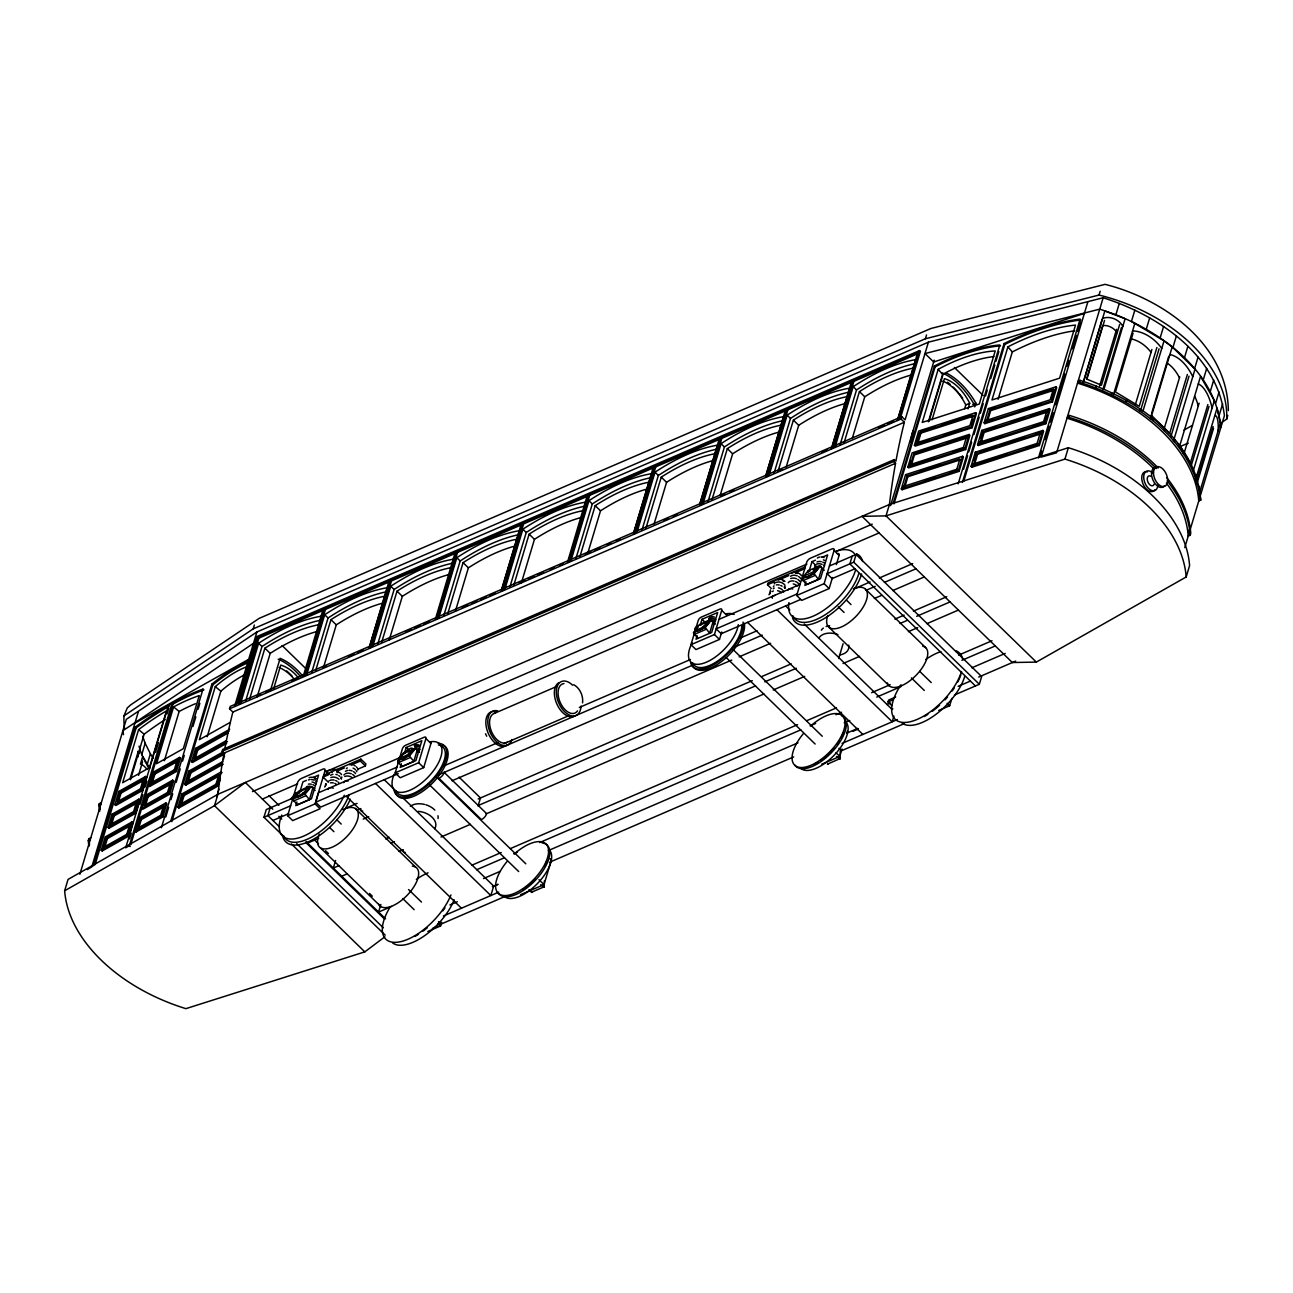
<?xml version="1.0" encoding="UTF-8"?>
<svg xmlns="http://www.w3.org/2000/svg" width="1293" height="1293" viewBox="0 0 1293 1293"><rect width="100%" height="100%" fill="white"/><g stroke="black" fill="none" stroke-linecap="round" stroke-linejoin="round"><path stroke-width="1.5" d="M540.668 884.687L544.24 887.289L544.353 880.921M836.458 756.502L840.03 759.12L840.24 751.088M582.561 702.842C583.402 695.828 580.007 688.215 573.769 684.724M440.202 925.093L439.006 925.578M532.668 891.75L531.762 892.445L528.918 889.746M828.457 763.759L827.407 764.179L840.208 758.506M324.705 787.017L326.256 783.897M325.61 783.8L325.674 785.578M768.963 594.764L770.757 591.418M784.609 588.008L785.077 586.327M1200.47 495.3L1224.423 415.635C1216.697 354.347 1157.768 315.072 1103.171 297.746L928.406 342.176L905.084 419.918L901.738 416.653L901.027 419.029L904.357 422.261A759.314 447.604 66.7 0 0 896.97 455.589L895.92 461.213L894.255 459.597L222.752 749.39L222.186 751.281L224.045 753.092L222.978 759.088A759.314 447.604 66.7 0 0 217.919 794.29L214.509 805.668L64.65 890.78A156.405 103.44 16.7 0 0 185.901 1008.653L364.82 951.874L384.861 936.795M894.255 459.597L893.689 461.504L895.548 463.298L894.481 469.294A759.314 447.604 66.7 0 0 889.422 504.496L886.012 515.875L1036.323 662.097L1186.182 576.969L1189.592 565.591A156.405 103.44 16.7 0 0 1068.357 447.717L889.422 504.496L217.919 794.29L68.06 879.402L64.65 890.78M224.772 749.132L225.467 745.366A759.314 447.604 66.7 0 1 232.853 712.055L904.357 422.261M964.675 408.685L965.79 404.935L969.702 403.254A40.18 23.678 66.7 0 0 944.407 378.671L932.075 419.772M968.021 408.863L969.702 403.254M124.516 728.363A148.873 98.446 16.7 0 1 123.983 715.837L127.247 707.95L130.819 704.782L259.133 618.393L930.912 328.487L1105.079 284.347C1163.813 299.055 1227.493 344.536 1228.35 410.608M88.942 846.43A156.405 103.44 16.7 0 1 88.28 840.547L88.861 838.656L90.817 837.816M99.706 811.374L98.818 805.474L99.383 803.583L101.339 802.727M79.859 874.31L126.31 719.328L256.903 631.97L928.406 342.176M138.335 711.78L91.835 866.795L87.374 869.591M93.613 865.793L135.215 727.135A240.821 97.25 -50.4 0 1 164.518 707.643L175.896 701.259A240.821 97.25 -50.4 0 1 202.985 689.121L203.922 689.896A240.821 97.25 -50.4 0 0 176.818 702.018L172.939 704.135L130.787 844.62M95.116 864.629L136.137 727.911A240.821 97.25 -50.4 0 1 165.439 708.402L169.367 706.14M101.258 850.212L105.234 836.943L131.983 821.928L132.92 822.704L128.944 835.973L102.179 850.988L101.258 850.212L128.007 835.213L131.983 821.928M108.079 827.455L112.071 814.186L138.82 799.171L139.741 799.947L135.765 813.216L109.016 828.231L108.079 827.455L134.828 812.457L138.82 799.171M114.915 804.699L118.891 791.429L145.64 776.43L146.578 777.19L142.586 790.459L115.837 805.474L114.915 804.699L141.664 789.7L145.64 776.43M102.179 850.988L103.893 845.299M109.016 828.231L111.861 818.744M138.593 729.624L122.673 782.718L149.422 767.719L166.458 710.908L164.922 711.796A193.32 78.065 -50.4 0 0 138.593 729.624L144.137 734.214L130.496 779.727M106.446 837.832L103.602 847.319L126.795 834.308L129.639 824.837L106.446 837.832L107.384 838.607L104.539 848.079M110.438 824.562L113.283 815.075L136.46 802.08L133.615 811.551L110.438 824.562L111.36 825.338L114.204 815.851L135.733 803.777M144.218 780.083L121.041 793.094L118.196 802.581L117.259 801.805L120.104 792.334L143.297 779.323L144.218 780.083L142.521 785.772M130.237 778.095L138.206 751.556L138.868 753.383M139.046 746.126L140 749.601L137.721 757.181A12.057 3.459 -88.6 0 0 137.737 751.378M146.093 763.436L141.745 754.643L145.155 743.265L142.634 736.202M138.513 775.38L142.489 762.11L141.583 760.284M145.155 743.265L150.376 753.803L146.966 765.181L148.84 768.139M117.259 801.805L140.452 788.795L143.297 779.323M168.446 705.38L125.712 847.788L129.284 845.784L172.017 703.376L172.939 704.135M129.542 838.931L131.272 833.161M139.935 804.294L142.812 794.662M145.123 786.968L146.852 781.198M155.516 752.332L158.409 742.699M167.072 713.833L168.801 708.063M135.135 831.205L139.127 817.936L165.876 802.921L166.813 803.696L162.821 816.966L136.072 831.981L135.135 831.205L161.9 816.19L165.876 802.921M141.971 808.448L145.947 795.179L172.696 780.164L173.634 780.94L169.658 794.209L142.893 809.224L141.971 808.448L168.72 793.433L172.696 780.164M148.792 785.691L152.784 772.422L179.533 757.407L180.454 758.183L176.478 771.452L149.729 786.467L148.792 785.691L175.541 770.693L179.533 757.407M136.072 831.981L137.785 826.292M145.172 801.628L146.885 795.938L150.23 794.064M149.729 786.467L153.14 775.089M173.601 706.899L156.55 763.71L183.299 748.695L199.235 695.602A193.32 78.065 -50.4 0 0 175.121 706.075L173.601 706.899L179.145 711.489L164.373 760.72M137.494 828.312L140.339 818.825L163.516 805.814L160.671 815.301L137.494 828.312L138.432 829.072L141.276 819.6L162.805 807.511M144.315 805.555L147.16 796.068L170.353 783.057L167.508 792.544L144.315 805.555L145.252 806.315L153.528 801.676M177.173 760.316L153.996 773.311L151.152 782.798L174.329 769.788L177.173 760.316L178.111 761.076L154.918 774.087L152.073 783.574M145.252 806.315L148.097 796.844L169.625 784.77M170.143 787.631L168.429 793.32L167.508 792.544M161.383 827.762L202.985 689.121M165.779 816.982L168.672 807.349M170.983 799.656L172.712 793.87M176.187 782.33L180.228 768.85M182.539 761.141L184.269 755.371M192.932 726.472L195.825 716.855M198.136 709.146L199.865 703.376M170.886 820.845L211.907 684.11A114.14 46.095 -50.4 0 1 247.674 661.693M171.807 821.605L212.828 684.886A114.14 46.095 -50.4 0 1 248.595 662.469M220.392 778.37L218.113 785.95L178.87 807.963L177.949 807.188L181.925 793.918L221.168 771.905L222.089 772.681M223.236 764.147L185.707 785.207L184.77 784.431L188.746 771.161L222.865 752.025M226.647 743.313L192.528 762.45L191.59 761.674L195.582 748.405L229.701 729.268M178.87 807.963L182.863 794.694L186.273 792.771M185.707 785.207L186.838 781.408M245.718 667.172A82.477 33.311 -50.4 0 0 215.284 686.599L199.348 739.693L230.057 722.464M183.137 794.807L180.293 804.294L215.963 784.285L218.808 774.798L183.137 794.807L184.075 795.583L181.796 803.163M223.931 752.995L189.974 772.066L187.129 781.538L222.8 761.529M228.295 732.921L197.732 750.069L194.887 759.557L193.95 758.781L196.795 749.31L229.071 731.191M188.051 782.313L190.895 772.826L224.869 753.771M207.187 736.703L220.828 691.189A82.477 33.311 -50.4 0 1 244.894 674.623M123.983 715.837L253.218 628.851L254.349 625.052M232.853 712.055L229.524 708.823L230.235 706.447L901.738 416.653M234.712 705.913L256.903 631.97M236.813 703.861L257.016 636.512L919.565 350.581L920.406 351.405L900.235 418.657M238.219 702.794L244.991 680.183M247.254 672.651L248.951 667.01M251.214 659.478L254.026 650.056M255.157 646.29L256.854 640.633M257.42 638.758L257.857 637.336M238.284 703.23L258.05 637.304L455.265 552.208L456.09 553.016L391.504 580.896L372.287 644.932M239.108 704.038L258.891 638.128L323.977 610.037L323.137 609.213L303.225 676.384M223.366 759.637L224.497 755.839M240.579 703.408L258.632 643.251A150.618 69.87 -45.8 0 1 321.262 616.211M217.466 783.154L219.18 777.465M177.949 807.188L217.176 785.174L221.168 771.905M216.674 796.747L218.986 789.053M245.622 701.032L261.978 646.516A150.618 69.87 -45.8 0 1 319.904 620.365M249.565 699.254L264.887 648.181A140.42 65.135 -45.8 0 1 319.694 624.535M257.162 696.862L270.205 653.353A140.42 65.135 -45.8 0 1 316.591 631.63M270.447 690.559L280.128 658.315A63.034 37.158 66.7 0 1 302.659 675.883M273.453 689.363L280.743 665.087A40.18 23.678 66.7 0 1 298.78 678.275M304.194 675.948L316.058 636.398M317.189 632.633L320.017 623.226M322.28 615.678L323.977 610.037M304.259 676.384L324.608 608.583L325.448 609.407L306.231 673.443M284.169 836.91L263.966 817.273L266.277 809.563L292.945 798.056M306.635 674.898L324.688 614.741A150.618 69.87 -45.8 0 1 387.334 587.717L369.281 647.874M270.189 807.866L267.877 815.576L279.433 826.809M311.694 672.522L328.05 618.006A150.618 69.87 -45.8 0 1 385.961 591.855M315.621 670.76L330.943 619.67A140.42 65.135 -45.8 0 1 385.75 596.025M323.218 668.352L336.277 624.842A140.42 65.135 -45.8 0 1 382.663 603.12M325.012 770.709L315.056 803.89L320.082 808.771L292.687 820.602L287.644 815.705L297.6 782.524A3.96 1.843 -45.8 0 1 301.398 778.418L322.927 769.125A3.96 1.843 -45.8 0 1 325.012 770.709L328.778 774.378M296.889 801.951L295.79 805.587L311.451 798.832L318.563 775.137L313.342 777.384M299.62 792.835L302.901 781.893L306.393 780.39M315.153 790.476L311.128 786.564L299.394 791.639L293.301 798.961L293.559 800.609L297.649 804.65L309.399 799.575L312.809 788.197M398.228 773.667L320.712 807.107L315.686 802.226L318.531 792.738L399.731 757.698M369.426 646.629L389.193 580.702L390.033 581.527L325.448 609.407M371.382 643.672L382.13 607.888M384.393 600.356L386.074 594.715M370.331 647.874L390.664 580.072L391.504 580.896M372.707 646.387L390.761 586.23A150.618 69.87 -45.8 0 1 453.39 559.206M377.75 644.011L394.106 589.495A150.618 69.87 -45.8 0 1 452.033 563.344M381.694 642.249L397.016 591.16A140.42 65.135 -45.8 0 1 451.823 567.514M389.274 639.841L402.333 596.332A140.42 65.135 -45.8 0 1 448.719 574.609M351.47 764.858L360.343 761.027L360.909 759.136L365.935 764.018L365.369 765.925L358.274 768.979M335.598 860.475L333.319 868.056L338.879 865.663M435.337 619.363L455.265 552.208M436.889 617.052L449.317 575.611M450.449 571.845L453.277 562.439M436.387 619.363L456.72 551.561L521.321 523.697L501.539 589.608M437.794 618.296L457.56 552.386L522.162 524.505M438.763 617.876L456.817 557.719A150.618 69.87 -45.8 0 1 519.447 530.696L501.409 590.853M395.173 772.875L402.43 748.695A3.297 1.535 -45.8 0 1 405.582 745.269L424.185 737.236A3.297 1.535 -45.8 0 1 425.914 738.562L430.941 743.443L423.7 767.622L400.2 777.756L395.173 772.875L418.657 762.725L425.914 738.562M443.806 615.5L460.163 560.984A150.618 69.87 -45.8 0 1 518.089 534.833M401.315 763.759L400.232 767.379L415.893 760.623L421.857 740.711L406.196 747.483L404.58 752.898M447.75 613.739L463.072 562.649A140.42 65.135 -45.8 0 1 517.879 539.003M455.346 611.347L468.389 567.821A140.42 65.135 -45.8 0 1 514.776 546.099M419.579 752.267L415.554 748.356L403.82 753.431L397.727 760.753L397.985 762.401L402.075 766.442L413.825 761.367L417.235 749.988M380.837 904.486L378.574 912.066L391.537 906.474M502.945 588.541L516.505 543.335M517.636 539.569L520.465 530.162M502.444 590.853L522.792 523.051L587.378 495.187L567.465 562.342M503.85 589.786L523.633 523.875L588.218 495.995M504.836 589.382L522.873 529.209A150.618 69.87 -45.8 0 1 585.519 502.185M509.878 586.99L526.235 532.474A150.618 69.87 -45.8 0 1 584.145 506.323M513.806 585.228L529.128 534.138A140.42 65.135 -45.8 0 1 583.935 510.493M521.402 582.836L534.462 539.31A140.42 65.135 -45.8 0 1 580.848 517.588M427.821 931.477L440.606 925.95L441.721 922.265M478.2 805.539L480.479 797.959L459.063 777.141M569.017 560.031L587.652 497.886M568.516 562.342L588.848 494.556L719.506 438.165L699.723 504.076M569.906 561.275L589.689 495.364L654.29 467.484M570.892 560.871L588.945 500.698A150.618 69.87 -45.8 0 1 651.575 473.674L633.522 533.831M575.935 558.479L592.291 503.963A150.618 69.87 -45.8 0 1 650.217 477.812M579.878 556.717L595.2 505.644A140.42 65.135 -45.8 0 1 650.007 481.982M588.024 552.434L600.518 510.816A140.42 65.135 -45.8 0 1 646.904 489.077M633.667 532.587L653.45 466.676M635.073 531.52L649.765 482.548M650.896 478.782L653.725 469.375M634.572 533.847L654.904 466.046L655.745 466.854L635.978 532.764M636.948 532.36L655.001 472.187A150.618 69.87 -45.8 0 1 717.631 445.164L699.594 505.321M641.991 529.968L658.347 475.452A150.618 69.87 -45.8 0 1 716.274 449.301M645.934 528.207L661.256 477.133A140.42 65.135 -45.8 0 1 716.063 453.471M520.529 894.74L544.014 884.59L551.271 860.427A3.297 1.535 -45.8 0 0 550.139 858.908M654.096 523.924L666.574 482.305A140.42 65.135 -45.8 0 1 712.96 460.567M701.129 503.009L719.781 440.865M700.628 505.337L720.977 437.535L785.562 409.655L765.795 475.565M702.034 504.27L721.817 438.343L786.403 410.463M703.02 503.85L721.058 443.677A150.618 69.87 -45.8 0 1 783.703 416.653L765.65 476.81M708.063 501.474L724.419 446.942A150.618 69.87 -45.8 0 1 782.33 420.807M711.99 499.696L727.329 448.623A140.42 65.135 -45.8 0 1 782.12 424.961M720.153 495.413L732.646 453.795A140.42 65.135 -45.8 0 1 779.033 432.056M721.72 632.002L719.474 639.437L695.99 649.571L690.963 644.69L698.22 620.511A3.297 1.535 -45.8 0 1 701.372 617.084L719.975 609.068A3.297 1.535 -45.8 0 1 721.704 610.377L726.731 615.258A3.297 1.535 -45.8 0 0 726.133 613.739M697.105 635.59L696.022 639.211L711.667 632.455L717.647 612.543L701.986 619.299L700.353 624.729M713.025 621.82L709.615 633.198L705.267 627.509L711.344 620.187L715.368 624.099M690.963 644.69L714.447 634.556L721.704 610.377M767.202 474.499L785.837 412.354M766.701 476.826L787.033 409.024L851.634 381.144L831.286 448.946M768.09 475.759L787.873 409.833L850.616 382.76M769.076 475.339L787.13 415.182A150.618 69.87 -45.8 0 1 849.76 388.142L831.706 448.299M774.119 472.963L790.476 418.431A150.618 69.87 -45.8 0 1 848.402 392.296M848.192 396.45A140.42 65.135 -45.8 0 0 793.385 420.112L778.063 471.185L781.715 469.618M786.209 466.902L798.702 425.284A140.42 65.135 -45.8 0 1 845.089 403.545M771.274 588.444L767.509 584.775L768.074 582.884L805.313 566.819M834.389 442.222L837.217 432.816M838.349 429.05L851.909 383.843M832.87 447.54L853.105 380.514L917.674 352.65L897.342 420.451M834.163 447.249L853.93 381.322L916.672 354.25M835.133 446.828L853.186 386.672A150.618 69.87 -45.8 0 1 915.816 359.632L898.344 417.914M840.175 444.453L856.532 389.92A150.618 69.87 -45.8 0 1 914.458 363.786M832.466 577.486L829.152 588.557L801.741 600.388L796.714 595.491L806.67 562.31A3.96 1.843 -45.8 0 1 810.452 558.204L831.997 548.911A3.96 1.843 -45.8 0 1 834.082 550.479L839.109 555.376L836.345 564.588M844.119 442.675L859.441 391.601A140.42 65.135 -45.8 0 1 912.874 368.214M805.959 581.721L804.86 585.373L820.522 578.617L827.633 554.907L822.413 557.17M809.24 570.795L811.972 561.663L815.447 560.176M852.281 438.392L864.758 396.773A140.42 65.135 -45.8 0 1 911.145 375.035M804.844 575.741L802.306 579.62L806.719 584.42L818.453 579.361L821.879 567.983M796.714 595.491L824.126 583.66L834.082 550.479M852.168 556.184L849.857 563.893L975.423 685.953M854.883 568.775L832.142 578.601L827.1 573.704L853.768 562.196L856.079 554.503L981.646 676.562L979.334 684.272L954.412 695.02M898.926 419.029L919.565 350.581M253.218 628.851L925.384 338.766L926.531 334.968M838.672 658.525L843.101 643.736M890.57 505.611L934.225 360.133M893.269 503.009L934.354 366.032A161.156 83.722 -40.9 0 1 999.845 344.94L958.178 483.824M894.013 503.866L935.098 366.889A161.156 83.722 -40.9 0 1 1000.588 345.797M901.318 488.883L905.585 474.66L962.622 456.284L963.366 457.124L959.099 471.347L902.061 489.724L901.318 488.883L958.355 470.49L962.622 456.284M907.864 467.064L912.131 452.857L969.168 434.464L969.912 435.321L965.645 449.544L908.607 467.921L907.864 467.064L964.901 448.687L969.168 434.464M914.41 445.261L918.676 431.038L975.714 412.661L976.441 413.518L972.174 427.741L915.153 446.117L914.41 445.261L971.447 426.884L975.714 412.661M902.061 489.724L903.128 486.168M909.141 466.143L910.741 460.809M915.686 444.339L918.87 433.672M938.185 369.329L922.248 422.423L979.286 404.03L995.222 350.936A122.883 63.842 -40.9 0 0 938.185 369.329L942.581 374.404L928.374 421.809M904.001 486.297L907.136 475.872L959.939 458.853L956.82 469.278L904.001 486.297L904.744 487.154L907.864 476.729L960.683 459.71M913.682 454.069L910.547 464.494L963.35 447.475L966.485 437.05L913.682 454.069L914.41 454.926L911.29 465.351M920.212 432.266L917.093 442.691L969.895 425.672L973.031 415.247L920.212 432.266L920.955 433.107L917.82 443.547M929.004 421.211L943.227 373.806M821.734 764.211L839.803 756.421L842.034 748.97M974.744 406.891L975.876 403.093A63.034 37.158 66.7 0 0 946.702 373.241M891.798 705.622L888.032 701.97L888.598 700.063L895.693 697.008M971.156 424.783L972.724 419.562M963.544 469.246L967.6 455.75M968.748 451.887L971.641 442.238M973.952 434.529L979.173 417.17M980.32 413.307L983.213 403.658M985.541 395.949L987.27 390.163M990.745 378.59L994.802 365.079M995.949 361.216L998.842 351.583M962.396 482.467L1004.063 343.582A216.416 112.426 -40.9 0 1 1080.124 319.064L1038.441 457.964M963.721 481.4L1004.806 344.423A216.416 112.426 -40.9 0 1 1080.851 319.921M893.932 716.096L892.218 721.785L776.931 609.698M971.027 466.417L975.294 452.194L1042.901 430.407L1043.629 431.264L1039.362 445.487L971.77 467.258L971.027 466.417L1038.635 444.63L1042.901 430.407M977.573 444.614L981.84 430.391L1049.431 408.604L1050.175 409.461L1045.908 423.684L978.316 445.455L977.573 444.614L1045.164 422.827L1049.431 408.604M984.118 422.795L988.385 408.588L1055.977 386.801L1056.72 387.641L1052.454 401.864L984.862 423.651L984.118 422.795L1051.71 401.024L1055.977 386.801M971.77 467.258L972.837 463.718M973.904 460.163L975.504 454.829M978.316 445.455L979.383 441.899M980.45 438.343L982.05 433.01M984.862 423.651L985.929 420.096M1007.894 346.863L991.973 399.957L1059.565 378.17L1075.485 325.076A171.549 89.12 -40.9 0 0 1007.894 346.863L1012.306 351.938L998.083 399.343M973.71 463.831L976.845 453.407L1040.218 432.993L1037.083 443.418L973.71 463.831L974.453 464.688L1007.102 454.166M980.256 442.028L983.391 431.603L1046.764 411.174L1043.629 421.615L980.256 442.028L980.999 442.885L1002.123 436.08M993.299 419.223L987.529 421.082L986.801 420.225L989.921 409.8L1053.294 389.371L1054.037 390.227L1051.435 398.923M974.453 464.688L977.573 454.263L1040.946 433.834M980.999 442.885L984.118 432.46L1047.492 412.031M987.529 421.082L990.664 410.641L1054.037 390.227M938.718 710.471L949.676 705.736L951.89 698.365M1053.294 389.371L1050.175 399.796L986.801 420.225M1044.889 420.726L1046.457 415.506M1039.766 456.882L1041.495 451.095M1044.97 439.523L1049.027 426.027M1050.175 422.164L1053.068 412.515M1055.395 404.806L1064.656 373.936M1066.967 366.226L1068.697 360.44M1072.172 348.851L1076.229 335.356M1077.376 331.493L1080.269 321.844M1087.785 302.029L1041.237 457.076L1056.607 452.792L1103.171 297.746M925.384 338.766L1099.05 295.046L1100.181 291.248M1154.39 469.391A156.405 103.44 16.7 0 0 1066.984 418.189L1068.939 417.348L1069.521 415.441A156.405 103.44 16.7 0 1 1158.205 467.985M1079.477 382.259L1080.043 380.368C1134.608 397.743 1196.057 438.068 1200.712 500.149L1198.756 500.989A156.405 103.44 16.7 0 0 1077.505 383.116L1079.477 382.259C1134.058 399.569 1193.003 438.86 1200.712 500.149M1083.34 381.952L1102.105 319.387M1083.227 383.003L1104.852 310.95L1125.104 318.757L1104.06 388.918M1086.637 378.736L1102.573 325.642M1104.545 320.389L1086.912 379.172L1101.442 385.201L1119.641 324.527M1036.323 662.097L1012.338 662.533L862.027 516.327L886.012 515.875L1064.931 459.096L1068.357 447.717M1220.948 427.029C1214.66 371.705 1164.217 333.982 1115.891 314.732L1119.302 303.354M1095.607 387.868L1096.173 385.977M1099.519 386.203L1116.586 329.327M1102.719 390.001L1121.5 327.436M1134.866 310.078L1131.456 321.456L1164.039 340.851L1172.201 346.928L1195.039 369.151L1173.43 441.204M1111.172 394.591L1111.738 392.7M1113.241 395.351L1134.866 323.298M1133.088 333.174L1115.455 391.957L1139.246 406.277L1156.896 347.51M1146.277 329.214L1149.687 317.836M1125.977 402.349L1126.559 400.442M1135.399 404.483L1151.885 349.498M1160.16 337.893L1163.571 326.515M1139.86 411.029L1140.442 409.138M1140.313 411.4L1159.078 348.819M1142.996 411.012L1164.039 340.851M1151.675 413.162L1168.743 356.27M1150.576 418.98L1172.201 346.928M1172.945 347.429L1176.355 336.051M1152.661 420.564L1153.227 418.657M1184.485 357.66L1187.895 346.298M1164.379 428.015L1179.733 376.829M1164.185 430.795L1164.767 428.904M1187.362 374.501L1169.712 433.284L1151.109 415.053M1170.828 436.824L1189.027 376.15M1194.635 368.505L1198.045 357.127M1174.351 441.64L1174.917 439.749M1179.507 446.521L1200.55 376.36L1214.337 400.571L1193.294 470.717M1203.282 379.819L1206.692 368.44M1182.982 452.954L1183.564 451.063M1183.774 454.376L1199.128 403.174M1210.313 391.472L1213.723 380.094M1190.239 463.33L1207.872 404.547M1190.029 464.607L1190.594 462.7M1191.37 465.205L1209.003 406.438M1215.646 403.303L1219.057 391.924M1195.362 476.438L1195.928 474.547M1195.993 478.297L1217.036 408.152L1220.382 423.264L1199.322 493.425M1196.623 481.578L1213.125 426.593M1197.593 481.513L1213.529 428.419M1219.218 415.198L1222.645 403.82M1198.934 488.334L1199.5 486.443M1184.776 547.602L1188.8 534.171A156.405 103.44 16.7 0 0 1188.412 530.259M1189.916 530.486L1199.322 499.082A156.405 103.44 16.7 0 0 1198.934 495.171M1166.383 483.178A156.405 103.44 16.7 0 1 1188.235 536.062L1190.19 535.221L1190.756 533.33A156.405 103.44 16.7 0 0 1166.69 477.618M1221.723 422.472L1226.685 419.126L1227.817 415.344M298.667 791.348L299.297 792.496C285.01 804.488 314.538 790.783 307.928 786.984C280.985 798.234 301.819 800.173 307.928 786.984M415.554 748.356L409.38 755.985L413.825 761.367M698.398 626.701L693.42 632.875L697.864 638.257M770.45 589.899L769.998 593.681M695.101 629.497C695.036 635.413 713.154 622.693 708.16 620.592C681.379 631.792 702.341 633.392 708.16 620.592M817.499 566.9L808.319 570.633L803.826 575.967L812.925 572.12L817.499 566.9L818.146 568.063C816.804 570.973 805.41 581.43 803.939 575.66M949.159 705.364L948.076 705.364M311.128 786.564L304.954 794.193L309.399 799.575M824.223 570.261L820.198 566.35L814.105 573.672L818.453 579.361M399.311 757.682C416.152 754.886 417.881 737.624 399.311 757.682C400.151 765.715 423.587 742.909 408.378 751.88M709.307 621.885L708.596 620.818M818.146 568.063L813.006 569.857M340.996 778.241L341.918 777.141M403.028 753.221L403.998 754.013M807.656 571.215L808.367 572.282M814.364 572.605L813.733 571.441M122.9 730.707L253.493 643.348M134.925 723.159L248.224 659.592M124.839 789.393L128.185 787.518M131.53 785.643L134.876 783.752M139.886 780.94L146.578 777.19M157.051 771.323L167.088 765.682M170.434 763.807L180.454 758.183M205.037 744.396L220.392 735.782M193.95 758.781L226.227 740.679M210.161 750.974L218.662 746.206M222.057 744.315L225.451 742.408M191.59 761.674L227.423 741.584M114.673 814.024L118.019 812.149M123.029 809.321L128.039 806.509M134.731 802.759L139.741 799.947M153.576 792.189L160.251 788.439M165.278 785.627L173.634 780.94M194.807 769.06L203.324 764.276M126.278 816.966L132.888 813.249M158.506 798.896L165.116 795.179M198.249 776.592L208.432 770.87M211.826 768.963L220.327 764.211M184.77 784.431L222.299 763.387M129.575 824.578L132.92 822.704M141.729 817.758L151.766 812.133M156.776 809.321L163.468 805.571M189.683 790.863L199.914 785.11M210.145 779.372L218.679 774.588M107.384 838.607L130.561 825.597M184.075 795.583L219.745 775.574M109.501 845.299L116.128 841.581M121.106 838.801L127.716 835.084L126.795 834.308M141.729 827.213L148.356 823.496M153.334 820.716L159.96 816.998M194.823 797.442L201.611 793.627M208.399 789.813L213.507 786.952M1183.806 430.197L1192.518 425.316M179.145 711.489L180.664 710.665A193.32 78.065 -50.4 0 1 195.405 703.715M543.351 886.513L544.337 884.929L543.448 884.46M700.758 625.182L700.321 623.969M299.976 790.427L300.816 791.429M404.402 752.219L405.242 753.221M809.03 570.197L809.871 571.215M812.925 573.575L812.214 572.508M655.745 466.854L720.346 438.974M256.871 696.103L260.523 694.535M266.002 692.159L269.655 690.591M291.588 681.12L297.067 678.76M322.927 667.592L326.596 666.024M348.512 656.553L353.991 654.193M357.644 652.626L363.123 650.25M405.436 631.986L410.915 629.626M414.568 628.059L420.047 625.683M423.7 624.115L429.195 621.739M462.361 607.419L467.84 605.059M471.492 603.492L476.988 601.116M480.64 599.548L486.12 597.172M489.772 595.604L495.251 593.228M519.285 582.852L524.78 580.492M528.433 578.925L533.912 576.549M537.565 574.981L543.044 572.605M550.349 569.453L554.002 567.886M559.481 565.51L563.134 563.942M585.357 554.358L590.836 551.982M594.489 550.414L599.968 548.038M607.274 544.886L610.926 543.319M616.405 540.943L620.058 539.375M664.198 520.319L667.851 518.752M673.346 516.376L676.999 514.808M721.138 495.752L724.791 494.185M730.27 491.809L733.923 490.241M821.895 452.259L827.391 449.899M878.836 427.692L884.315 425.332M887.968 423.748L893.447 421.389M229.524 708.823L901.027 419.029M972.74 404.45L975.876 403.093M1078.087 381.209L1080.043 380.368M222.186 751.281L893.689 461.504M98.818 805.474L100.773 804.634M224.045 753.092L895.548 463.298M1067.549 416.298L1069.521 415.441M88.28 840.547L90.251 839.707M252.458 791.591L872.225 524.134M262.398 799.074L297.584 783.881M327.21 771.097L806.864 564.104M836.49 551.303L879.095 532.926M323.654 775.202L360.909 759.136M767.509 584.775L774.604 581.721M778.144 580.185L788.795 575.595M795.89 572.54L804.747 568.71M328.406 774.814L323.088 777.109L328.115 781.99M337.279 770.984L344.374 767.913M815.156 568.516L820.198 566.35M829.411 566.011L856.079 554.503M802.452 578.634L814.186 573.559M293.382 798.848L305.116 793.773M494.282 713.413L557.331 686.195M699.61 625.246L704.637 623.081M707.998 621.626L711.344 620.187M802.872 580.686L814.622 575.627M293.802 800.917L305.552 795.841M719.005 619.379L800.189 584.339M263.966 817.273L290.634 805.765M693.598 632.455L705.348 627.396M397.808 760.64L409.558 755.565M694.034 634.524L705.768 629.449M398.244 762.708L409.978 757.633M797.345 593.826L716.16 628.867L721.187 633.748L800.529 599.516M272.904 820.473L288.662 813.669M315.686 802.226L396.886 767.185M287.644 815.705L315.056 803.89M345.991 808.157L357.094 803.373M442.287 766.604L497.837 742.618M579.329 707.465L690.446 659.511M740.453 637.934L757.116 630.742M853.412 589.172L870.076 581.979M879.337 577.987L912.68 563.603M504.011 743.653L568.92 715.643M356.674 810.145L360.375 808.561M438.149 774.992L691.868 665.491M734.472 647.114L762.24 635.122M865.954 590.368L875.216 586.375M884.477 582.367L915.961 568.791M307.637 843.084L318.757 838.284M363.204 819.099L368.747 816.707M452.097 780.746L731.741 660.06M739.143 656.86L770.628 643.268M874.343 598.514L881.745 595.313M892.849 590.529L924.333 576.937M385.605 838.898L389.306 837.298M478.2 798.945L752.284 680.651M761.545 676.659L791.171 663.875M894.885 619.105L904.146 615.112M913.408 611.12L946.735 596.736M390.728 843.278L394.43 841.695M477.78 805.717L755.565 685.84M764.826 681.847L796.31 668.255M900.025 623.501L907.427 620.301M916.689 616.308L950.016 601.924M341.708 876.218L347.251 873.809M399.117 851.44L402.818 849.84M486.152 813.879L763.953 693.985M773.198 689.993L804.682 676.401M908.397 631.647L917.658 627.655M926.919 623.662L958.404 610.07M441.026 837.007L470.393 824.336M843.036 663.519L859.554 656.391M471.589 865.324L501.215 852.54M510.476 848.547L797.539 724.662M806.784 720.67L836.426 707.885M871.611 692.692L890.134 684.708M958.646 655.131L991.99 640.746M476.729 869.72L504.496 857.728M513.757 853.736L517.459 852.135M539.682 842.535L800.82 729.85M810.064 725.858L815.624 723.45M836.005 714.673L841.549 712.265M876.735 697.089L900.817 686.696M961.927 660.319L995.271 645.934M888.032 701.97L893.35 699.658M483.485 878.561L500.149 871.369M548.232 850.616L797.991 742.829M844.2 722.884L849.792 720.476M886.756 704.523L890.505 702.907M971.851 667.802L1005.194 653.418M846.705 733.179L857.776 728.395M449.932 904.938L457.302 901.754M492.374 886.626L497.902 884.234M494.023 886.222L497.724 884.622M549.525 862.269L793.708 756.89M852.911 731.337L858.455 728.945M978.688 677.063L1015.7 661.095M958.145 686.357L970.396 681.072M842.018 743.443L897.374 719.554M443.386 916.01L498.742 892.122M904.243 723.66L841.501 750.732L838.995 748.275M505.628 896.211L441.042 924.091L438.521 921.634M432.298 928.487L437.325 926.305M531.488 892.235L544.418 886.691M696.119 630.839L695.537 629.723M1084.374 313.407L933.675 361.975L924.996 353.555L1099.761 309.124L1115.891 314.732M921.311 431.28L934.629 426.997M942.225 424.54L970.736 415.36M994.753 407.618L989.129 409.428L988.385 408.588M1013.534 401.573L1022.925 398.535M1037.94 393.702L1051.08 389.468M920.955 433.107L973.758 416.087M919.711 442.933L929.15 439.895M944.229 435.03L961.2 429.567M1020.177 410.56L1041.301 403.755M914.765 453.083L939.494 445.131M947.09 442.675L968.004 435.935M986.333 430.036L995.723 426.997M1010.738 422.164L1023.894 417.93M1031.394 415.506L1048.3 410.059M914.41 454.926L967.229 437.907M913.165 464.737L933.918 458.061M952.779 451.968L962.202 448.93M1032.848 426.173L1042.449 423.086M919.63 471.218L940.544 464.478M979.787 451.839L996.693 446.392M1000.443 445.18L1024.864 437.309M1036.129 433.688L1041.754 431.862M925.497 480.463L934.92 477.424M950.016 472.559L955.672 470.749M1026.303 447.976L1035.903 444.889M139.935 749.601L141.745 754.643M215.284 686.599L220.828 691.189M211.907 684.11L212.828 684.886M196.795 749.31L197.732 750.069M195.582 748.405L196.504 749.18M215.963 784.285L216.901 785.045M217.176 785.174L218.113 785.95M188.746 771.161L189.683 771.937M189.974 772.066L190.895 772.826M135.215 727.135L136.137 727.911M174.329 769.788L175.266 770.563M175.541 770.693L176.478 771.452M181.925 793.918L182.863 794.694M153.996 773.311L154.918 774.087M168.72 793.433L169.658 794.209M141.664 789.7L142.586 790.459M140.452 788.795L141.373 789.57M145.947 795.179L146.885 795.938M147.16 796.068L148.097 796.844M161.9 816.19L162.821 816.966M118.891 791.429L119.829 792.205M120.104 792.334L121.041 793.094M134.828 812.457L135.765 813.216M139.127 817.936L140.048 818.695M140.339 818.825L141.276 819.6M112.071 814.186L112.992 814.962M113.283 815.075L114.204 815.851M128.007 835.213L128.944 835.973M129.284 845.784L130.221 846.543M954.396 367.503L983.116 395.432M853.105 380.514L853.93 381.322M859.441 391.601L864.758 396.773M853.186 386.672L856.532 389.92M787.033 409.024L787.873 409.833M793.385 420.112L798.702 425.284M787.13 415.182L790.476 418.431M853.768 562.196L979.334 684.272M720.977 437.535L721.817 438.343M727.329 448.623L732.646 453.795M721.058 443.677L724.419 446.942M865.308 588.994L925.659 647.664M811.972 561.663L814.493 564.12M846.705 600.388L851.004 604.574M919.776 671.439L931.235 682.575M824.126 583.66L829.152 588.557M947.171 703.295L949.676 705.736M838.317 606.886L844.054 612.462M911.387 677.92L924.285 690.462M828.732 627.057L889.083 685.726M661.256 477.133L666.574 482.305M655.001 472.187L658.347 475.452M785.546 605.819L789.861 610.021M804.278 624.034L892.186 709.501A5.932 3.927 16.7 0 1 892.865 708.742M747.58 622.369L862.867 734.456M588.848 494.556L589.689 495.364M595.2 505.644L600.518 510.816M588.945 500.698L592.291 503.963M701.986 619.299L705.768 622.967M732.016 648.52L822.283 736.267M714.447 634.556L719.474 639.437M836.021 752.752L839.803 756.421M726.31 657.668L815.14 744.025M522.792 523.051L523.633 523.875M529.128 534.138L534.462 539.31M522.873 529.209L526.235 532.474M456.72 551.561L457.56 552.386M463.072 562.649L468.389 567.821M456.817 557.719L460.163 560.984M397.016 591.16L402.333 596.332M390.761 586.23L394.106 589.495M330.943 619.67L336.277 624.842M324.688 614.741L328.05 618.006M406.196 747.483L409.978 751.136M436.986 777.449L525.815 863.805M418.657 762.725L423.7 767.622M538.987 879.709L544.014 884.59M428.419 783.8L518.671 871.547M282.1 645.546L305.083 667.883M257.016 636.512L258.891 638.128M264.887 648.181L270.205 653.353M258.632 643.251L261.978 646.516M384.134 779.582L395.658 790.783M402.866 797.797L493.667 886.061L490.823 895.548L375.52 783.461M360.343 761.027L365.369 765.925M346.168 796.132L461.456 908.219M355.316 808.513L415.667 867.183M336.956 819.907L341.239 824.077M408.588 889.552L421.486 902.078M438.101 923.509L440.606 925.95M329.634 827.504L333.933 831.69M402.705 898.538L414.164 909.69M268.928 795.615L278.852 805.28M314.199 839.658L318.482 843.828M325.61 850.762L328.47 853.542M369.507 893.447L372.336 896.211M320.519 847.901L380.869 906.571M272.791 809.176L245.331 782.459L214.509 805.668L364.82 951.874M306.021 841.517L385.524 918.838M278.852 816.287L281.745 819.099M306.279 842.955L384.199 918.725M296.743 843.634L383.342 927.824M291.394 843.925L385.201 935.13M1004.063 343.582L1004.806 344.423M1051.71 401.024L1052.454 401.864M1045.164 422.827L1045.908 423.684M1043.629 421.615L1044.372 422.455M1038.635 444.63L1039.362 445.487M1037.083 443.418L1037.826 444.275M989.921 409.8L990.664 410.641M934.354 366.032L935.098 366.889M983.391 431.603L984.118 432.46M981.84 430.391L982.583 431.232M971.447 426.884L972.174 427.741M976.845 453.407L977.573 454.263M975.294 452.194L976.037 453.051M964.901 448.687L965.645 449.544M963.35 447.475L964.093 448.332M958.355 470.49L959.099 471.347M956.82 469.278L957.547 470.135M907.136 475.872L907.864 476.729M905.585 474.66L906.328 475.517M784.156 587.006L785.174 588.267M816.998 566.77L817.709 567.837M804.391 575.886L805.086 576.953M704.879 625.279L705.59 626.345M703.376 626.345L704.071 627.412M412.806 749.003L413.518 750.069M412.37 748.776L413.065 749.843M409.089 753.447L409.8 754.53M407.586 754.514L408.281 755.597M399.747 757.892L400.458 758.975M308.38 787.211L309.075 788.277M304.663 791.655L305.374 792.738M303.144 792.722L303.855 793.805M295.321 796.1L296.032 797.183M294.869 795.89L295.58 796.957M150.376 753.803L153.204 758.231M1178.311 443.58L1189.237 461.682M149.794 768.268L142.731 756.486L140.452 764.082A27.056 11.928 81 0 1 146.949 769.383M485.521 733.778L486.734 736.234M341.417 779.162L341.223 777.416M122.964 730.674L123.498 734.634M99.383 803.583L100.272 809.483M1099.05 295.046A148.873 98.446 16.7 0 1 1226.685 419.126M1064.931 459.096A156.405 103.44 16.7 0 1 1186.182 576.969M511.915 739.483A18.474 10.894 66.7 0 1 490.855 733.874A18.474 10.894 66.7 0 1 497.757 710.875M507.179 742.247A15.839 9.342 66.7 0 1 491.34 731.159A15.839 9.342 66.7 0 1 495.478 713.122M506.387 745.447A18.474 10.894 66.7 0 1 487.105 730.238A18.474 10.894 66.7 0 1 495.801 711.732M581.042 706.107A18.474 10.894 66.7 0 1 566.803 713.574A18.474 10.894 66.7 0 1 556.653 688.312A18.474 10.894 66.7 0 1 572.67 685.242M577.518 710.908A15.839 9.342 66.7 0 1 560.693 703.473A15.839 9.342 66.7 0 1 563.99 683.561M574.9 715.886A18.474 10.894 66.7 0 1 557.412 705.154A18.474 10.894 66.7 0 1 558.56 682.849M941.854 372.772A62.694 36.947 66.7 0 1 973.839 403.869M942.791 381.128A40.18 23.678 66.7 0 1 965.79 404.935M947.527 382.178A63.034 37.158 66.7 0 1 950.371 384.522M953.151 387.092A63.034 37.158 66.7 0 1 958.501 392.846M959.358 393.88A63.034 37.158 66.7 0 1 962.687 398.212M910.353 442.384A760.494 448.299 66.7 0 1 913.117 430.86M278.189 659.188A62.694 36.947 66.7 0 1 300.655 676.675M279.126 667.527A40.18 23.678 66.7 0 1 294.869 679.973M286.69 670.938A63.034 37.158 66.7 0 1 292.186 676.271M942.581 374.404A122.883 63.842 -40.9 0 1 993.864 356.545M1012.306 351.938A171.549 89.12 -40.9 0 1 1074.693 330.798M910.288 442.222A759.314 447.604 66.7 0 1 913.052 430.714M89.524 844.539A156.405 103.44 16.7 0 1 88.861 838.656M1180.283 446.521A193.32 78.065 -50.4 0 1 1188.283 443.16M144.137 734.214A193.32 78.065 -50.4 0 1 165.278 719.554M1164.508 485.699A10.554 6.223 66.7 0 1 1152.726 479.493A10.554 6.223 66.7 0 1 1157.235 467.613M1154.714 489.934A10.554 6.223 66.7 0 1 1142.931 483.711A10.554 6.223 66.7 0 1 1147.441 471.848M1157.849 485.166A10.554 6.223 66.7 0 1 1149.703 489.433A10.554 6.223 66.7 0 1 1143.901 475A10.554 6.223 66.7 0 1 1153.065 473.238M1154.132 484.083A5.285 3.119 66.7 0 1 1149.946 484.891A5.285 3.119 66.7 0 1 1147.279 478.281A5.285 3.119 66.7 0 1 1151.012 476.325M1068.939 417.348A156.405 103.44 16.7 0 1 1156.346 468.535M1167.24 480.915A156.405 103.44 16.7 0 1 1190.19 535.221M1198.288 383.94A32.26 13.787 82.1 0 1 1212.074 408.152M1195.168 478.782A156.405 103.44 16.7 0 1 1196.704 483.889M1102.573 318.531A13.884 10.344 26.7 0 1 1122.825 326.353M1169.923 354.524A33.279 19.621 66.7 0 1 1192.76 376.732M1132.587 330.879A32.26 22.579 47 0 1 1161.76 348.447M1214.757 415.732A13.884 3.604 -87 0 1 1218.103 430.844M1131.23 338.928A27.056 18.765 48.6 0 1 1151.109 352.439M1194.603 396.127A27.056 11.928 81 0 1 1198.255 406.034M1167.692 363.462A27.703 16.324 66.7 0 1 1179.458 377.782M1102.606 325.594A12.057 8.938 30.1 0 1 1117.023 332.657M348.965 795.05A44.204 20.51 -45.8 0 1 315.104 835.116A44.204 20.51 -45.8 0 1 283.555 835.666M350.306 799.203A46.192 21.431 -45.8 0 1 312.938 839.529A46.192 21.431 -45.8 0 1 282.714 836.167M344.261 795.276A44.204 20.51 -45.8 0 1 299.637 837.605A44.204 20.51 -45.8 0 1 281.745 815.026M290.828 799.155A44.204 20.51 -45.8 0 1 295.644 793.239M326.256 771.21A44.204 20.51 -45.8 0 1 338.006 769.691M444.905 907.864A44.204 20.51 -45.8 0 1 442.852 910.87M427.369 927.679A44.204 20.51 -45.8 0 1 422.973 931.17M418.512 934.273A44.204 20.51 -45.8 0 1 414.94 936.407M450.934 894.934A46.192 21.431 -45.8 0 1 400.167 941.773A46.192 21.431 -45.8 0 1 389.646 907.799M416.362 879.369A46.192 21.431 -45.8 0 1 428.064 872.791M454.182 899.75A44.204 20.51 -45.8 0 1 424.54 935.728A44.204 20.51 -45.8 0 1 392.652 942.969M412.338 866.148A26.393 12.235 -45.8 0 1 408.879 893.431A26.393 12.235 -45.8 0 1 378.704 904.211M342.726 809.644A26.393 12.235 -45.8 0 1 357.418 820.004A26.393 12.235 -45.8 0 1 330.846 847.723A26.393 12.235 -45.8 0 1 319.242 834.13M346.33 768.543A5.932 3.927 16.7 0 1 347.332 767.929M353.037 768.107A5.932 3.927 16.7 0 1 355.51 769.691M356.335 770.709A5.932 3.927 16.7 0 1 356.803 771.776M345.473 771.388A5.932 3.927 16.7 0 1 347.752 770.402M349.191 770.305A5.932 3.927 16.7 0 1 352.181 770.951M353.539 771.646A5.932 3.927 16.7 0 1 355.494 773.553M343.663 782.653A3.96 2.618 16.7 0 1 348.043 781.085M343.938 775.057A5.932 3.927 16.7 0 1 344.617 774.232M345.635 773.618A5.932 3.927 16.7 0 1 351.324 773.796M352.682 774.491A5.932 3.927 16.7 0 1 354.638 776.398M344.778 776.463A5.932 3.927 16.7 0 1 351.825 777.335M349.466 764.713A5.932 3.927 16.7 0 1 352.407 764.809M353.894 765.262A5.932 3.927 16.7 0 1 355.236 765.957M356.367 766.846A5.932 3.927 16.7 0 1 357.191 767.864M357.66 768.931A5.932 3.927 16.7 0 1 357.741 769.998M418.302 748.372A4.493 2.974 16.7 0 1 420.16 749.552M412.806 749.277A4.38 2.893 16.7 0 1 413.307 748.663M415.005 747.936A4.38 2.893 16.7 0 1 417.203 748.017M414.536 746.627A4.38 2.893 16.7 0 1 418.754 746.772M416.863 745.414A2.958 1.956 16.7 0 1 417.591 745.398M416.734 749.601A4.493 2.974 16.7 0 1 418.835 750.473M417.348 751.54A4.493 2.974 16.7 0 1 418.366 752.057M414.261 745.495A4.38 2.893 16.7 0 1 419.239 745.172M330.83 777.529A5.932 3.927 16.7 0 1 339.008 779.291M330.669 775.299A5.932 3.927 16.7 0 1 332.947 774.313M335.905 774.41A5.932 3.927 16.7 0 1 337.376 774.863M338.734 775.558A5.932 3.927 16.7 0 1 339.849 776.446M328.002 789.409A3.96 2.618 16.7 0 1 333.352 788.197M337.037 772.325A3.96 2.618 16.7 0 1 338.006 772.664M328.277 781.812A5.932 3.927 16.7 0 1 328.955 780.988M329.974 780.374A5.932 3.927 16.7 0 1 334.192 780.099M335.679 780.552A5.932 3.927 16.7 0 1 337.02 781.247M338.152 782.136A5.932 3.927 16.7 0 1 338.976 783.154M330.394 782.847A5.932 3.927 16.7 0 1 333.335 782.944M334.822 783.396A5.932 3.927 16.7 0 1 336.164 784.091M331.525 772.454A5.932 3.927 16.7 0 1 332.527 771.84M336.746 771.565A5.932 3.927 16.7 0 1 341.53 774.62M429.826 741.94A3.297 1.535 -45.8 0 1 430.941 743.443M312.017 781.958A5.932 3.927 16.7 0 1 315.961 783.994M308.461 779.97A5.932 3.927 16.7 0 1 309.738 779.598M311.177 779.517A5.932 3.927 16.7 0 1 314.167 780.164M315.524 780.859A5.932 3.927 16.7 0 1 316.64 781.732M314.587 778.677A3.96 2.618 16.7 0 1 315.46 779.178M308.38 784.124A5.932 3.927 16.7 0 1 311.338 784.221M312.809 784.673A5.932 3.927 16.7 0 1 314.167 785.368M306.441 786.742A5.932 3.927 16.7 0 1 314.619 788.504M309.14 777.707A5.932 3.927 16.7 0 1 316.203 778.596M328.325 773.877A3.96 1.843 -45.8 0 1 329.57 773.828M514.404 853.93A34.313 15.92 -45.8 0 1 548.394 853.881A34.313 15.92 -45.8 0 1 508.391 895.241A34.313 15.92 -45.8 0 1 506.953 861.639M548.588 849.339A32.325 14.999 -45.8 0 1 538.728 882.182A32.325 14.999 -45.8 0 1 504.82 896.825M546.826 861.009A32.325 14.999 -45.8 0 1 544.709 865.841M535.383 878.933A32.325 14.999 -45.8 0 1 522.825 889.584M542.139 842.939A34.313 15.92 -45.8 0 1 537.532 877.899A34.313 15.92 -45.8 0 1 498.419 893.204M442.562 745.059A34.313 15.92 -45.8 0 1 431.862 783.72A34.313 15.92 -45.8 0 1 395.351 791.494M438.165 743.265A34.313 15.92 -45.8 0 1 432.702 780.342A34.313 15.92 -45.8 0 1 394.106 790.265M438.375 744.93A32.325 14.999 -45.8 0 1 432.379 779.34A32.325 14.999 -45.8 0 1 396.111 790.799M429.939 741.859A32.325 14.999 -45.8 0 1 438.909 761.9A32.325 14.999 -45.8 0 1 405.97 791.639A32.325 14.999 -45.8 0 1 394.139 774.2M362.654 811.099A5.317 2.473 -45.8 0 1 360.892 808.739M405.113 852.378A5.317 2.473 -45.8 0 1 403.351 850.018M418.221 811.374A15.839 10.473 16.7 0 1 434.755 828.668M410.317 806.315A15.839 10.473 16.7 0 1 424.54 804.424M425.866 804.779A15.839 10.473 16.7 0 1 434.852 810.113M437.988 815.738A15.839 10.473 16.7 0 1 438.036 818.534M848.725 645.078A15.839 10.473 16.7 0 1 839.496 654.969M819.067 637.788A15.839 10.473 16.7 0 1 837.912 634.588M821.346 630.208A15.839 10.473 16.7 0 1 823.318 628.091M826.146 626.539A15.839 10.473 16.7 0 1 829.621 625.683M847.077 731.191A3.297 1.535 -45.8 0 1 847.06 732.242M744.332 623.339A34.313 15.92 -45.8 0 1 721.639 661.45A34.313 15.92 -45.8 0 1 691.82 663.422M741.778 626.151A32.325 14.999 -45.8 0 1 719.554 659.656A32.325 14.999 -45.8 0 1 692.563 662.743M738.287 624.681A32.325 14.999 -45.8 0 1 705.461 662.566A32.325 14.999 -45.8 0 1 692.111 642.88M726.407 613.787A32.325 14.999 -45.8 0 1 734.214 614.45M743.071 622.111A34.313 15.92 -45.8 0 1 720.395 660.222A34.313 15.92 -45.8 0 1 690.559 662.21M810.873 725.858A34.313 15.92 -45.8 0 1 844.846 725.809A34.313 15.92 -45.8 0 1 804.844 767.185A34.313 15.92 -45.8 0 1 803.422 733.567M845.04 721.268A32.325 14.999 -45.8 0 1 835.197 754.126A32.325 14.999 -45.8 0 1 801.288 768.753M843.278 732.937A32.325 14.999 -45.8 0 1 841.161 737.77M839.302 741.083A32.325 14.999 -45.8 0 1 837.088 744.412M834.05 748.34A32.325 14.999 -45.8 0 1 820.91 760.429M817.661 762.514A32.325 14.999 -45.8 0 1 814.412 764.26M841.565 715.676A34.313 15.92 -45.8 0 1 831.981 752.057A34.313 15.92 -45.8 0 1 794.888 765.133M960.812 674.898A44.204 20.51 -45.8 0 1 957.774 681.928M954.25 687.973A44.204 20.51 -45.8 0 1 952.198 690.995M947.559 696.959A44.204 20.51 -45.8 0 1 945.021 699.82M939.575 705.283A44.204 20.51 -45.8 0 1 932.318 711.295M927.857 714.382A44.204 20.51 -45.8 0 1 924.301 716.516M955.592 650.638A46.192 21.431 -45.8 0 1 962.671 659.236M961.523 671.503A46.192 21.431 -45.8 0 1 909.787 721.833A46.192 21.431 -45.8 0 1 900.979 684.757M925.707 659.495A46.192 21.431 -45.8 0 1 940.932 651.559M964.707 676.481A44.204 20.51 -45.8 0 1 935.663 714.56A44.204 20.51 -45.8 0 1 902.013 723.094M858.859 573.494A44.204 20.51 -45.8 0 1 825.354 614.66A44.204 20.51 -45.8 0 1 792.916 615.791M856.548 553.743A46.192 21.431 -45.8 0 1 862.576 561.469M861.623 573.963A46.192 21.431 -45.8 0 1 826.259 617.311A46.192 21.431 -45.8 0 1 792.496 617.779M855.497 570.245A44.204 20.51 -45.8 0 1 815.35 615.161A44.204 20.51 -45.8 0 1 788.972 602.57M835.617 551.319A44.204 20.51 -45.8 0 1 855.045 554.584M853.59 588.703A26.393 12.235 -45.8 0 1 866.326 600.437A26.393 12.235 -45.8 0 1 840.466 627.347A26.393 12.235 -45.8 0 1 827.73 615.613M922.701 646.161A26.393 12.235 -45.8 0 1 916.381 674.994A26.393 12.235 -45.8 0 1 887.386 682.93M773.376 586.715A5.932 3.927 16.7 0 1 774.054 585.891M776.333 584.905A5.932 3.927 16.7 0 1 779.291 585.002M780.778 585.47A5.932 3.927 16.7 0 1 782.12 586.165M774.232 583.87A5.932 3.927 16.7 0 1 774.911 583.046M775.929 582.432A5.932 3.927 16.7 0 1 784.932 585.212M772.325 598.223A3.96 2.618 16.7 0 1 775.121 595.41M782.701 580.654A3.96 2.618 16.7 0 1 783.51 581.22M773.214 588.735A5.932 3.927 16.7 0 1 774.216 588.121M778.434 587.846A5.932 3.927 16.7 0 1 782.394 589.883M783.219 590.901A5.932 3.927 16.7 0 1 783.687 591.984M772.357 591.58A5.932 3.927 16.7 0 1 773.359 590.966M777.578 590.691A5.932 3.927 16.7 0 1 781.538 592.727M775.768 580.201A5.932 3.927 16.7 0 1 784.948 581.349M708.176 621.286A4.38 2.893 16.7 0 1 709.437 620.204M710.374 619.929A4.38 2.893 16.7 0 1 715.465 621.513M708.661 619.703A4.38 2.893 16.7 0 1 709.162 619.072M709.905 618.62A4.38 2.893 16.7 0 1 715.934 619.929M712.104 621.61A4.493 2.974 16.7 0 1 714.221 622.483M712.734 623.549A4.493 2.974 16.7 0 1 713.736 624.066M708.903 618.83A4.38 2.893 16.7 0 1 709.13 618.102M709.631 617.488A4.38 2.893 16.7 0 1 714.609 617.181M790.734 578.521A5.932 3.927 16.7 0 1 796.423 578.714M797.781 579.409A5.932 3.927 16.7 0 1 799.737 581.3M790.573 576.29A5.932 3.927 16.7 0 1 797.28 575.87M798.638 576.565A5.932 3.927 16.7 0 1 800.593 578.456M795.437 573.122A3.96 2.618 16.7 0 1 797.442 573.478M788.019 590.077A3.96 2.618 16.7 0 1 792.787 588.994M788.18 582.804A5.932 3.927 16.7 0 1 794.096 581.09M795.583 581.559A5.932 3.927 16.7 0 1 799.349 585.212M793.239 583.935A5.932 3.927 16.7 0 1 797.199 585.971M791.429 573.446A5.932 3.927 16.7 0 1 793.708 572.46M795.147 572.379A5.932 3.927 16.7 0 1 801.434 575.611M817.031 561.938A5.932 3.927 16.7 0 1 821.249 561.663M822.72 562.132A5.932 3.927 16.7 0 1 824.077 562.827M823.399 559.869A5.932 3.927 16.7 0 1 824.756 560.564M814.655 565.639A5.932 3.927 16.7 0 1 815.333 564.815M816.352 564.201A5.932 3.927 16.7 0 1 822.041 564.378M823.399 565.073A5.932 3.927 16.7 0 1 824.514 565.962M814.655 567.077A5.932 3.927 16.7 0 1 816.934 566.092M818.372 565.995A5.932 3.927 16.7 0 1 821.362 566.641M817.37 558.043A5.932 3.927 16.7 0 1 819.649 557.057M821.087 556.96A5.932 3.927 16.7 0 1 824.077 557.606M837.395 553.646A3.96 1.843 -45.8 0 1 839.109 555.376M444.146 772.341L444.129 772.406A5.317 2.473 -45.8 0 1 438.957 778.305L481.4 819.584A5.317 2.473 -45.8 0 0 486.604 813.62L444.146 772.341M1153.501 472.268A10.554 6.223 66.7 0 0 1163.7 486.572A10.554 6.223 66.7 0 0 1164.508 470.959A10.554 6.223 66.7 0 0 1153.501 472.268"/></g></svg>
